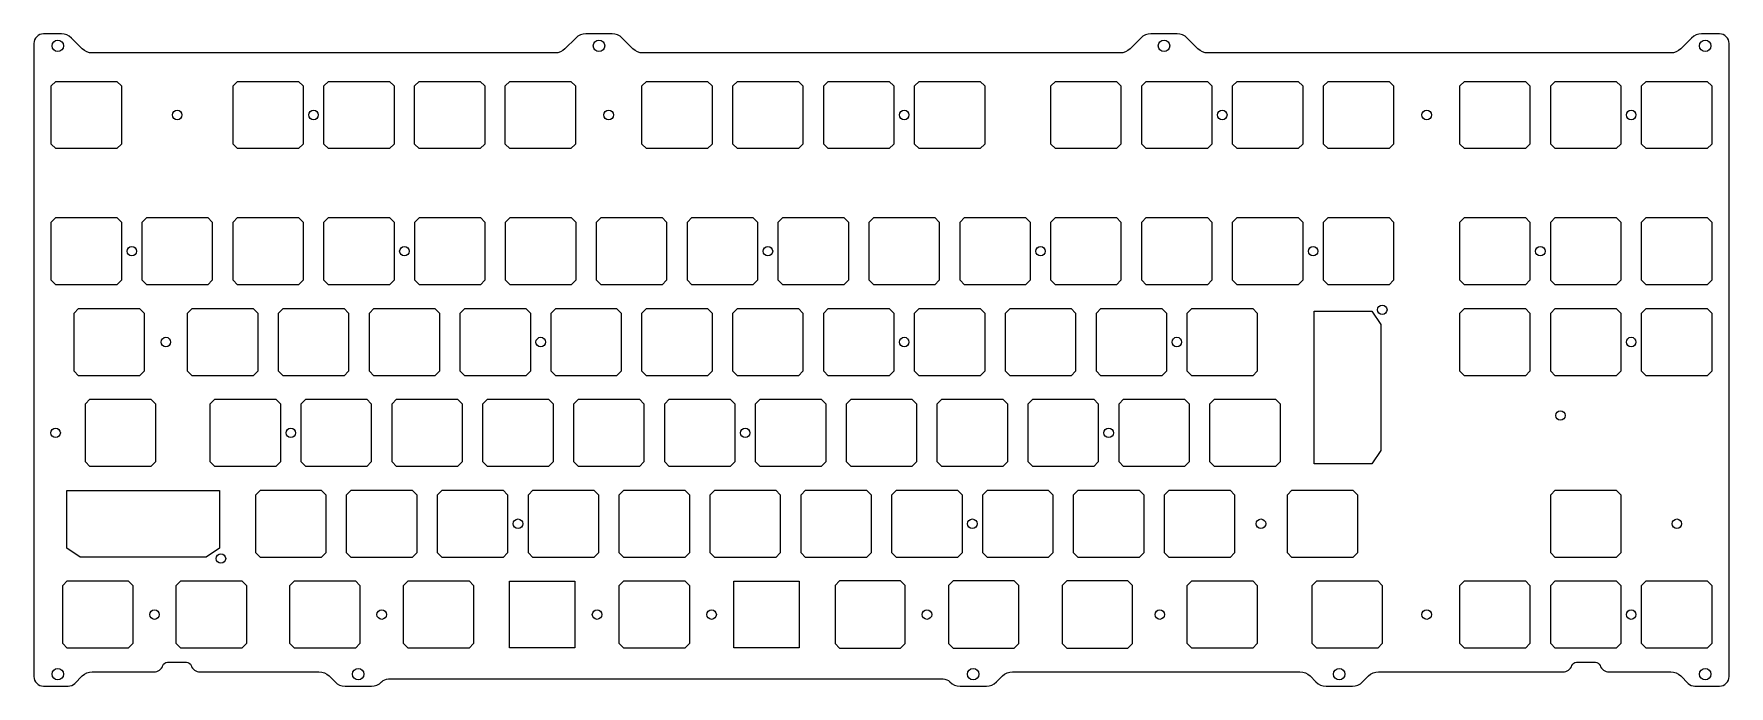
# Model space of a CAD drawing. Header units: millimetres. Extents: x 310 to 665, y 501 to 637.
import ezdxf

# ---------------------------------------------------------------- set-up
doc = ezdxf.new("R2010")
doc.units = ezdxf.units.MM
doc.header["$MEASUREMENT"] = 0

msp = doc.modelspace()

# ---------------------------------------------------------------- linework, layer by layer
msp.add_lwpolyline([(638.38, 505.05, 0.317837), (640.27, 503.72), (653.2, 503.72, -0.198912), (655.32, 502.84), (656.85, 501.3, 0.198912), (658.27, 500.72), (663.44, 500.72, 0.414214), (665.44, 502.72), (665.44, 635.49, 0.414214), (663.44, 637.49), (659.68, 637.49, 0.198912), (657.56, 636.62), (655.32, 634.37, -0.198912), (653.2, 633.49), (556.22, 633.49, -0.198912), (554.1, 634.37), (551.86, 636.62, 0.198912), (549.74, 637.49), (544.22, 637.49, 0.198912), (542.1, 636.62), (539.86, 634.37, -0.198912), (537.74, 633.49), (437.77, 633.49, -0.198912), (435.64, 634.37), (433.4, 636.62, 0.198912), (431.28, 637.49), (425.77, 637.49, 0.198912), (423.64, 636.62), (421.4, 634.37, -0.198912), (419.28, 633.49), (322.31, 633.49, -0.198912), (320.19, 634.37), (317.94, 636.62, 0.198912), (315.82, 637.49), (312.06, 637.49, 0.414214), (310.06, 635.49), (310.06, 502.72, 0.414214), (312.06, 500.72), (317.24, 500.72, 0.198912), (318.65, 501.3), (320.19, 502.84, -0.198912), (322.31, 503.72), (335.24, 503.72, 0.317837), (337.12, 505.05, -0.317837), (338.06, 505.72), (342.06, 505.72, -0.317837), (343.01, 505.05, 0.317837), (344.89, 503.72), (369.82, 503.72, -0.198912), (371.94, 502.84), (373.19, 501.6, 0.198912), (375.31, 500.72), (380.82, 500.72, 0.198912), (382.94, 501.6), (382.98, 501.63, -0.198912), (384.39, 502.22), (500.65, 502.22, -0.198912), (502.07, 501.63), (502.1, 501.6, 0.198912), (504.22, 500.72), (509.74, 500.72, 0.198912), (511.86, 501.6), (513.1, 502.84, -0.198912), (515.22, 503.72), (575.47, 503.72, -0.198912), (577.59, 502.84), (578.83, 501.6, 0.198912), (580.95, 500.72), (586.47, 500.72, 0.198912), (588.59, 501.6), (589.83, 502.84, -0.198912), (591.95, 503.72), (630.61, 503.72, 0.317837), (632.5, 505.05, -0.317837), (633.44, 505.72), (637.44, 505.72, -0.317837)], format="xyb", close=True)
for points in [[(313.71, 614.4), (313.71, 626.59), (314.67, 627.54), (327.46, 627.54), (328.41, 626.59), (328.41, 614.4), (327.46, 613.44), (314.67, 613.44)], [(352.77, 613.44), (351.81, 614.4), (351.81, 626.59), (352.77, 627.54), (365.56, 627.54), (366.51, 626.59), (366.51, 614.4), (365.56, 613.44)], [(370.86, 626.59), (371.82, 627.54), (384.61, 627.54), (385.56, 626.59), (385.56, 614.4), (384.61, 613.44), (371.82, 613.44), (370.86, 614.4)], [(389.87, 626.59), (390.83, 627.54), (403.61, 627.54), (404.57, 626.59), (404.57, 614.4), (403.61, 613.44), (390.83, 613.44), (389.87, 614.4)], [(422.62, 627.54), (423.57, 626.59), (423.57, 614.4), (422.62, 613.44), (409.83, 613.44), (408.87, 614.4), (408.87, 626.59), (409.83, 627.54)], [(451.28, 627.54), (452.24, 626.59), (452.24, 614.4), (451.28, 613.44), (438.5, 613.44), (437.54, 614.4), (437.54, 626.59), (438.5, 627.54)], [(456.59, 614.4), (456.59, 626.59), (457.55, 627.54), (470.33, 627.54), (471.29, 626.59), (471.29, 614.4), (470.33, 613.44), (457.55, 613.44)], [(489.38, 613.44), (476.6, 613.44), (475.64, 614.4), (475.64, 626.59), (476.6, 627.54), (489.38, 627.54), (490.34, 626.59), (490.34, 614.4)], [(508.43, 613.44), (495.65, 613.44), (494.69, 614.4), (494.69, 626.59), (495.65, 627.54), (508.43, 627.54), (509.39, 626.59), (509.39, 614.4)], [(524.22, 613.44), (523.26, 614.4), (523.26, 626.59), (524.22, 627.54), (537.01, 627.54), (537.96, 626.59), (537.96, 614.4), (537.01, 613.44)], [(542.31, 626.59), (543.27, 627.54), (556.06, 627.54), (557.01, 626.59), (557.01, 614.4), (556.06, 613.44), (543.27, 613.44), (542.31, 614.4)], [(576.06, 614.4), (575.11, 613.44), (562.32, 613.44), (561.36, 614.4), (561.36, 626.59), (562.32, 627.54), (575.11, 627.54), (576.06, 626.59)], [(595.11, 614.4), (594.16, 613.44), (581.37, 613.44), (580.41, 614.4), (580.41, 626.59), (581.37, 627.54), (594.16, 627.54), (595.11, 626.59)], [(608.99, 614.4), (608.99, 626.59), (609.95, 627.54), (622.73, 627.54), (623.69, 626.59), (623.69, 614.4), (622.73, 613.44), (609.95, 613.44)], [(628.04, 614.4), (628.04, 626.59), (629, 627.54), (641.78, 627.54), (642.74, 626.59), (642.74, 614.4), (641.78, 613.44), (629, 613.44)], [(661.79, 626.59), (661.79, 614.4), (660.83, 613.44), (648.05, 613.44), (647.09, 614.4), (647.09, 626.59), (648.05, 627.54), (660.83, 627.54)], [(327.46, 598.97), (328.41, 598.01), (328.41, 585.83), (327.46, 584.87), (314.67, 584.87), (313.71, 585.83), (313.71, 598.01), (314.67, 598.97)], [(333.72, 584.87), (332.76, 585.83), (332.76, 598.01), (333.72, 598.97), (346.51, 598.97), (347.46, 598.01), (347.46, 585.83), (346.51, 584.87)], [(366.51, 598.01), (366.51, 585.83), (365.56, 584.87), (352.77, 584.87), (351.81, 585.83), (351.81, 598.01), (352.77, 598.97), (365.56, 598.97)], [(371.82, 584.87), (370.86, 585.83), (370.86, 598.01), (371.82, 598.97), (384.61, 598.97), (385.56, 598.01), (385.56, 585.83), (384.61, 584.87)], [(403.66, 584.87), (390.87, 584.87), (389.91, 585.83), (389.91, 598.01), (390.87, 598.97), (403.66, 598.97), (404.61, 598.01), (404.61, 585.83)], [(408.96, 598.01), (409.92, 598.97), (422.71, 598.97), (423.66, 598.01), (423.66, 585.83), (422.71, 584.87), (409.92, 584.87), (408.96, 585.83)], [(442.71, 585.83), (441.76, 584.87), (428.97, 584.87), (428.01, 585.83), (428.01, 598.01), (428.97, 598.97), (441.76, 598.97), (442.71, 598.01)], [(447.06, 598.01), (448.02, 598.97), (460.81, 598.97), (461.76, 598.01), (461.76, 585.83), (460.81, 584.87), (448.02, 584.87), (447.06, 585.83)], [(479.86, 584.87), (467.07, 584.87), (466.11, 585.83), (466.11, 598.01), (467.07, 598.97), (479.86, 598.97), (480.81, 598.01), (480.81, 585.83)], [(486.12, 584.87), (485.16, 585.83), (485.16, 598.01), (486.12, 598.97), (498.91, 598.97), (499.86, 598.01), (499.86, 585.83), (498.91, 584.87)], [(518.91, 598.01), (518.91, 585.83), (517.96, 584.87), (505.17, 584.87), (504.21, 585.83), (504.21, 598.01), (505.17, 598.97), (517.96, 598.97)], [(537.01, 584.87), (524.22, 584.87), (523.26, 585.83), (523.26, 598.01), (524.22, 598.97), (537.01, 598.97), (537.96, 598.01), (537.96, 585.83)], [(557.01, 585.83), (556.06, 584.87), (543.27, 584.87), (542.31, 585.83), (542.31, 598.01), (543.27, 598.97), (556.06, 598.97), (557.01, 598.01)], [(576.06, 585.83), (575.11, 584.87), (562.32, 584.87), (561.36, 585.83), (561.36, 598.01), (562.32, 598.97), (575.11, 598.97), (576.06, 598.01)], [(595.11, 585.83), (594.16, 584.87), (581.37, 584.87), (580.41, 585.83), (580.41, 598.01), (581.37, 598.97), (594.16, 598.97), (595.11, 598.01)], [(623.69, 598.01), (623.69, 585.83), (622.73, 584.87), (609.95, 584.87), (608.99, 585.83), (608.99, 598.01), (609.95, 598.97), (622.73, 598.97)], [(629, 584.87), (628.06, 585.8), (628.06, 598.04), (629, 598.97), (641.78, 598.97), (642.76, 597.99), (642.76, 585.85), (641.78, 584.87)], [(648.05, 584.87), (647.09, 585.83), (647.09, 598.01), (648.05, 598.97), (660.83, 598.97), (661.79, 598.01), (661.79, 585.83), (660.83, 584.87)], [(332.22, 565.82), (319.44, 565.82), (318.48, 566.78), (318.48, 578.96), (319.44, 579.92), (332.22, 579.92), (333.18, 578.96), (333.18, 566.78)], [(343.25, 579.92), (356.03, 579.92), (356.99, 578.96), (356.99, 566.78), (356.03, 565.82), (343.25, 565.82), (342.29, 566.78), (342.29, 578.96)], [(361.34, 578.96), (362.3, 579.92), (375.08, 579.92), (376.04, 578.96), (376.04, 566.78), (375.08, 565.82), (362.3, 565.82), (361.34, 566.78)], [(394.13, 565.82), (381.35, 565.82), (380.39, 566.78), (380.39, 578.96), (381.35, 579.92), (394.13, 579.92), (395.09, 578.96), (395.09, 566.78)], [(399.44, 566.78), (399.44, 578.96), (400.4, 579.92), (413.18, 579.92), (414.14, 578.96), (414.14, 566.78), (413.18, 565.82), (400.4, 565.82)], [(418.49, 566.78), (418.49, 578.96), (419.45, 579.92), (432.23, 579.92), (433.19, 578.96), (433.19, 566.78), (432.23, 565.82), (419.45, 565.82)], [(438.5, 579.92), (451.28, 579.92), (452.24, 578.96), (452.24, 566.78), (451.28, 565.82), (438.5, 565.82), (437.54, 566.78), (437.54, 578.96)], [(456.59, 566.78), (456.59, 578.96), (457.55, 579.92), (470.33, 579.92), (471.29, 578.96), (471.29, 566.78), (470.33, 565.82), (457.55, 565.82)], [(476.6, 565.82), (475.64, 566.78), (475.64, 578.96), (476.6, 579.92), (489.38, 579.92), (490.34, 578.96), (490.34, 566.78), (489.38, 565.82)], [(494.69, 566.78), (494.69, 578.96), (495.65, 579.92), (508.43, 579.92), (509.39, 578.96), (509.39, 566.78), (508.43, 565.82), (495.65, 565.82)], [(513.74, 566.78), (513.74, 578.96), (514.7, 579.92), (527.48, 579.92), (528.44, 578.96), (528.44, 566.78), (527.48, 565.82), (514.7, 565.82)], [(532.79, 566.78), (532.79, 578.96), (533.75, 579.92), (546.53, 579.92), (547.49, 578.96), (547.49, 566.78), (546.53, 565.82), (533.75, 565.82)], [(566.54, 566.78), (565.58, 565.82), (552.8, 565.82), (551.84, 566.78), (551.84, 578.96), (552.8, 579.92), (565.58, 579.92), (566.54, 578.96)], [(592.43, 550.16), (590.55, 547.34), (578.43, 547.34), (578.43, 579.34), (590.55, 579.34), (592.43, 576.52)], [(622.73, 579.92), (623.69, 578.96), (623.69, 566.78), (622.73, 565.82), (609.95, 565.82), (608.99, 566.78), (608.99, 578.96), (609.95, 579.92)], [(629, 565.82), (628.04, 566.78), (628.04, 578.96), (629, 579.92), (641.78, 579.92), (642.74, 578.96), (642.74, 566.78), (641.78, 565.82)], [(648.05, 565.82), (647.09, 566.78), (647.09, 578.96), (648.05, 579.92), (660.83, 579.92), (661.79, 578.96), (661.79, 566.78), (660.83, 565.82)], [(334.6, 546.77), (321.82, 546.77), (320.86, 547.73), (320.86, 559.91), (321.82, 560.87), (334.6, 560.87), (335.56, 559.91), (335.56, 547.73)], [(361.75, 559.91), (361.75, 547.73), (360.79, 546.77), (348.01, 546.77), (347.05, 547.73), (347.05, 559.91), (348.01, 560.87), (360.79, 560.87)], [(380.8, 547.73), (379.84, 546.77), (367.06, 546.77), (366.1, 547.73), (366.1, 559.91), (367.06, 560.87), (379.84, 560.87), (380.8, 559.91)], [(386.11, 560.87), (398.89, 560.87), (399.85, 559.91), (399.85, 547.73), (398.89, 546.77), (386.11, 546.77), (385.15, 547.73), (385.15, 559.91)], [(405.16, 546.77), (404.2, 547.73), (404.2, 559.91), (405.16, 560.87), (417.94, 560.87), (418.9, 559.91), (418.9, 547.73), (417.94, 546.77)], [(437.95, 547.73), (436.99, 546.77), (424.21, 546.77), (423.25, 547.73), (423.25, 559.91), (424.21, 560.87), (436.99, 560.87), (437.95, 559.91)], [(442.3, 559.91), (443.26, 560.87), (456.04, 560.87), (457, 559.91), (457, 547.73), (456.04, 546.77), (443.26, 546.77), (442.3, 547.73)], [(475.09, 546.77), (462.31, 546.77), (461.35, 547.73), (461.35, 559.91), (462.31, 560.87), (475.09, 560.87), (476.05, 559.91), (476.05, 547.73)], [(480.4, 559.91), (481.36, 560.87), (494.14, 560.87), (495.1, 559.91), (495.1, 547.73), (494.14, 546.77), (481.36, 546.77), (480.4, 547.73)], [(514.15, 547.73), (513.19, 546.77), (500.41, 546.77), (499.45, 547.73), (499.45, 559.91), (500.41, 560.87), (513.19, 560.87), (514.15, 559.91)], [(519.46, 546.77), (518.5, 547.73), (518.5, 559.91), (519.46, 560.87), (532.24, 560.87), (533.2, 559.91), (533.2, 547.73), (532.24, 546.77)], [(538.51, 546.77), (537.55, 547.73), (537.55, 559.91), (538.51, 560.87), (551.29, 560.87), (552.25, 559.91), (552.25, 547.73), (551.29, 546.77)], [(557.56, 546.77), (556.6, 547.73), (556.6, 559.91), (557.56, 560.87), (570.34, 560.87), (571.3, 559.91), (571.3, 547.73), (570.34, 546.77)], [(319.79, 527.77), (316.97, 529.65), (316.97, 541.77), (348.97, 541.77), (348.97, 529.65), (346.15, 527.77)], [(357.54, 527.72), (356.58, 528.68), (356.58, 540.86), (357.54, 541.82), (370.32, 541.82), (371.28, 540.86), (371.28, 528.68), (370.32, 527.72)], [(376.59, 541.82), (389.37, 541.82), (390.33, 540.86), (390.33, 528.68), (389.37, 527.72), (376.59, 527.72), (375.63, 528.68), (375.63, 540.86)], [(395.64, 527.72), (394.68, 528.68), (394.68, 540.86), (395.64, 541.82), (408.42, 541.82), (409.38, 540.86), (409.38, 528.68), (408.42, 527.72)], [(428.43, 528.68), (427.47, 527.72), (414.69, 527.72), (413.73, 528.68), (413.73, 540.86), (414.69, 541.82), (427.47, 541.82), (428.43, 540.86)], [(433.74, 527.72), (432.78, 528.68), (432.78, 540.86), (433.74, 541.82), (446.52, 541.82), (447.48, 540.86), (447.48, 528.68), (446.52, 527.72)], [(451.83, 540.86), (452.79, 541.82), (465.57, 541.82), (466.53, 540.86), (466.53, 528.68), (465.57, 527.72), (452.79, 527.72), (451.83, 528.68)], [(470.88, 540.86), (471.84, 541.82), (484.62, 541.82), (485.58, 540.86), (485.58, 528.68), (484.62, 527.72), (471.84, 527.72), (470.88, 528.68)], [(490.89, 527.72), (489.93, 528.68), (489.93, 540.86), (490.89, 541.82), (503.67, 541.82), (504.63, 540.86), (504.63, 528.68), (503.67, 527.72)], [(509.94, 541.82), (522.72, 541.82), (523.68, 540.86), (523.68, 528.68), (522.72, 527.72), (509.94, 527.72), (508.98, 528.68), (508.98, 540.86)], [(542.73, 528.68), (541.77, 527.72), (528.99, 527.72), (528.03, 528.68), (528.03, 540.86), (528.99, 541.82), (541.77, 541.82), (542.73, 540.86)], [(561.78, 528.68), (560.82, 527.72), (548.04, 527.72), (547.08, 528.68), (547.08, 540.86), (548.04, 541.82), (560.82, 541.82), (561.78, 540.86)], [(587.53, 528.68), (586.57, 527.72), (573.79, 527.72), (572.83, 528.68), (572.83, 540.86), (573.79, 541.82), (586.57, 541.82), (587.53, 540.86)], [(629, 541.82), (641.78, 541.82), (642.74, 540.86), (642.74, 528.68), (641.78, 527.72), (629, 527.72), (628.04, 528.68), (628.04, 540.86)], [(329.84, 508.67), (317.05, 508.67), (316.1, 509.63), (316.1, 521.81), (317.05, 522.77), (329.84, 522.77), (330.8, 521.81), (330.8, 509.63)], [(340.87, 522.77), (353.65, 522.77), (354.61, 521.81), (354.61, 509.63), (353.65, 508.67), (340.87, 508.67), (339.91, 509.63), (339.91, 521.81)], [(364.68, 508.67), (363.72, 509.63), (363.72, 521.81), (364.68, 522.77), (377.46, 522.77), (378.42, 521.81), (378.42, 509.63), (377.46, 508.67)], [(388.49, 508.67), (387.53, 509.63), (387.53, 521.81), (388.49, 522.77), (401.28, 522.77), (402.23, 521.81), (402.23, 509.63), (401.28, 508.67)], [(433.74, 508.67), (432.78, 509.63), (432.78, 521.81), (433.74, 522.77), (446.52, 522.77), (447.48, 521.81), (447.48, 509.63), (446.52, 508.67)], [(491.76, 508.67), (492.72, 509.63), (492.72, 521.81), (491.76, 522.77), (478.98, 522.77), (478.02, 521.81), (478.02, 509.63), (478.98, 508.67)], [(515.57, 508.67), (516.53, 509.63), (516.53, 521.81), (515.57, 522.77), (502.79, 522.77), (501.83, 521.81), (501.83, 509.63), (502.79, 508.67)], [(539.39, 522.77), (526.6, 522.77), (525.65, 521.81), (525.65, 509.63), (526.6, 508.67), (539.39, 508.67), (540.35, 509.63), (540.35, 521.81)], [(565.58, 508.67), (552.8, 508.67), (551.84, 509.63), (551.84, 521.81), (552.8, 522.77), (565.58, 522.77), (566.54, 521.81), (566.54, 509.63)], [(591.77, 508.67), (578.99, 508.67), (578.03, 509.63), (578.03, 521.81), (578.99, 522.77), (591.77, 522.77), (592.73, 521.81), (592.73, 509.63)], [(609.95, 522.77), (622.73, 522.77), (623.69, 521.81), (623.69, 509.63), (622.73, 508.67), (609.95, 508.67), (608.99, 509.63), (608.99, 521.81)], [(629, 522.77), (641.78, 522.77), (642.74, 521.81), (642.74, 509.63), (641.78, 508.67), (629, 508.67), (628.04, 509.63), (628.04, 521.81)], [(647.09, 521.81), (648.05, 522.77), (660.83, 522.77), (661.79, 521.81), (661.79, 509.63), (660.83, 508.67), (648.05, 508.67), (647.09, 509.63)]]:
    msp.add_lwpolyline(points, close=True)
at = {"linetype": 'Continuous'}
for points in [[(409.78, 522.72), (423.48, 522.72), (423.48, 508.72), (409.78, 508.72)], [(456.78, 522.72), (470.48, 522.72), (470.48, 508.72), (456.78, 508.72)]]:
    msp.add_lwpolyline(points, close=True, dxfattribs=at)
for centre, radius in [((315.06, 634.99), 1.2), ((428.52, 634.99), 1.2), ((546.98, 634.99), 1.2), ((660.44, 634.99), 1.2), ((340.11, 620.49), 1), ((368.69, 620.49), 1), ((430.56, 620.49), 1), ((492.51, 620.49), 1), ((559.19, 620.49), 1), ((602.05, 620.49), 1), ((644.91, 620.49), 1), ((330.59, 591.92), 1), ((387.74, 591.92), 1), ((463.94, 591.92), 1), ((521.09, 591.92), 1), ((578.24, 591.92), 1), ((625.86, 591.92), 1), ((592.73, 579.64), 1), ((337.73, 572.87), 1), ((416.31, 572.87), 1), ((492.51, 572.87), 1), ((549.66, 572.87), 1), ((644.91, 572.87), 1), ((630.09, 557.47), 1), ((314.61, 553.82), 1), ((363.93, 553.82), 1), ((459.18, 553.82), 1), ((535.38, 553.82), 1), ((411.55, 534.77), 1), ((506.8, 534.77), 1), ((567.3, 534.77), 1), ((654.49, 534.77), 1), ((349.27, 527.47), 1), ((335.35, 515.72), 1), ((382.98, 515.72), 1), ((428.13, 515.72), 1), ((452.13, 515.72), 1), ((497.28, 515.72), 1), ((546.09, 515.72), 1), ((602.04, 515.72), 1), ((644.91, 515.72), 1), ((315.06, 503.22), 1.2), ((378.06, 503.22), 1.2), ((506.98, 503.22), 1.2), ((583.71, 503.22), 1.2), ((660.44, 503.22), 1.2)]:
    msp.add_circle(centre, radius)

doc.saveas('drawing.dxf')
